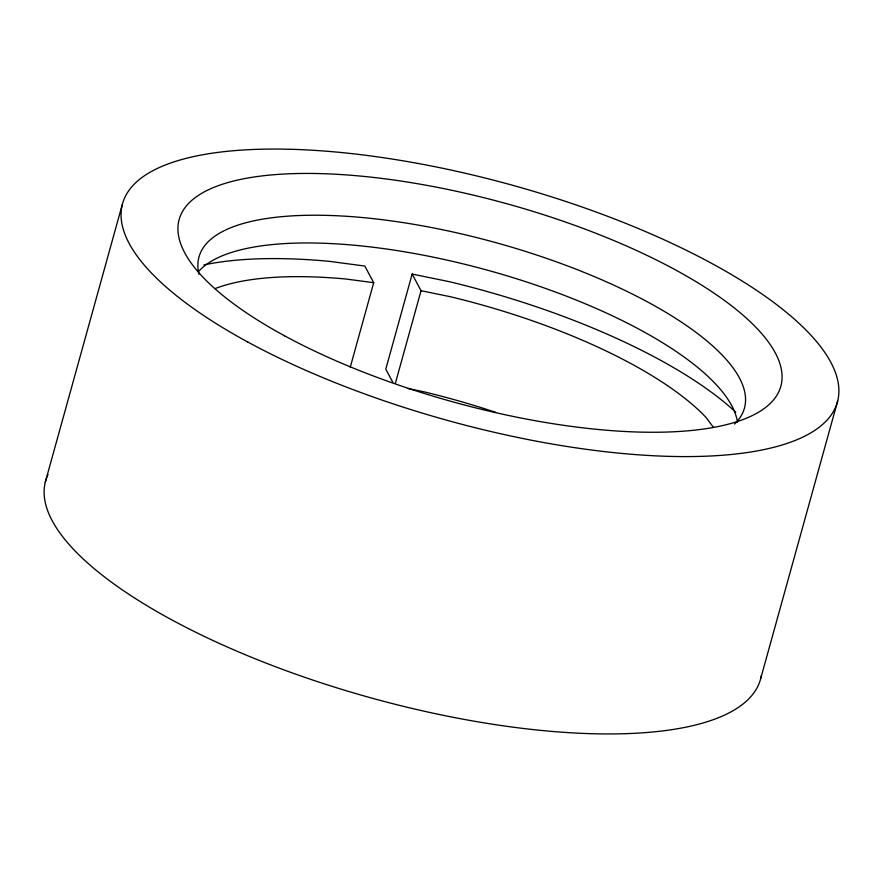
<?xml version="1.0" encoding="UTF-8"?>
<svg xmlns="http://www.w3.org/2000/svg" width="883" height="883" viewBox="0 0 883 883"><rect width="100%" height="100%" fill="white"/><g stroke="black" fill="none" stroke-linecap="round" stroke-linejoin="round"><path stroke-width="1.32" d="M45.298 482.129L122.218 204.779M350.253 367.218L373.697 282.692L364.8 266.048L329.006 261.302A326.533 107.384 15.5 0 0 203.885 264.933M735.76 412.195A326.533 107.384 15.5 0 0 449.513 281.721L412.151 274.061L385.783 369.16L392.769 382.24M395.407 383.167L421.048 290.717L412.151 274.061M760.782 678.221L837.702 400.871M373.697 282.692L345.761 278.995A283.001 93.068 15.5 0 0 214.9 288.686M421.048 290.717L450.198 296.688A283.001 93.068 15.5 0 1 705.925 417.328L713.276 427.151M407.924 388.52L423.829 391.776A283.001 93.068 15.5 0 1 495.694 412.35M198.388 271.754A283.001 93.068 15.5 0 1 490.308 270.982A283.001 93.068 15.5 0 1 737.482 422.251M198.984 274.282A283.001 93.068 15.5 0 1 498.343 243.344A283.001 93.068 15.5 0 1 734.535 424.028M761.334 675.616A370.948 121.997 15.5 0 1 365.915 696.466A370.948 121.997 15.5 0 1 47.991 474.59M284.569 335.816A312.185 102.671 15.5 0 0 777.206 394.734A312.185 102.671 15.5 0 0 378.222 177.98A312.185 102.671 15.5 0 0 284.569 335.816M247.748 341.997A370.948 121.997 15.5 0 0 833.099 412.019A370.948 121.997 15.5 0 0 359.028 154.459A370.948 121.997 15.5 0 0 247.748 341.997"/></g></svg>
